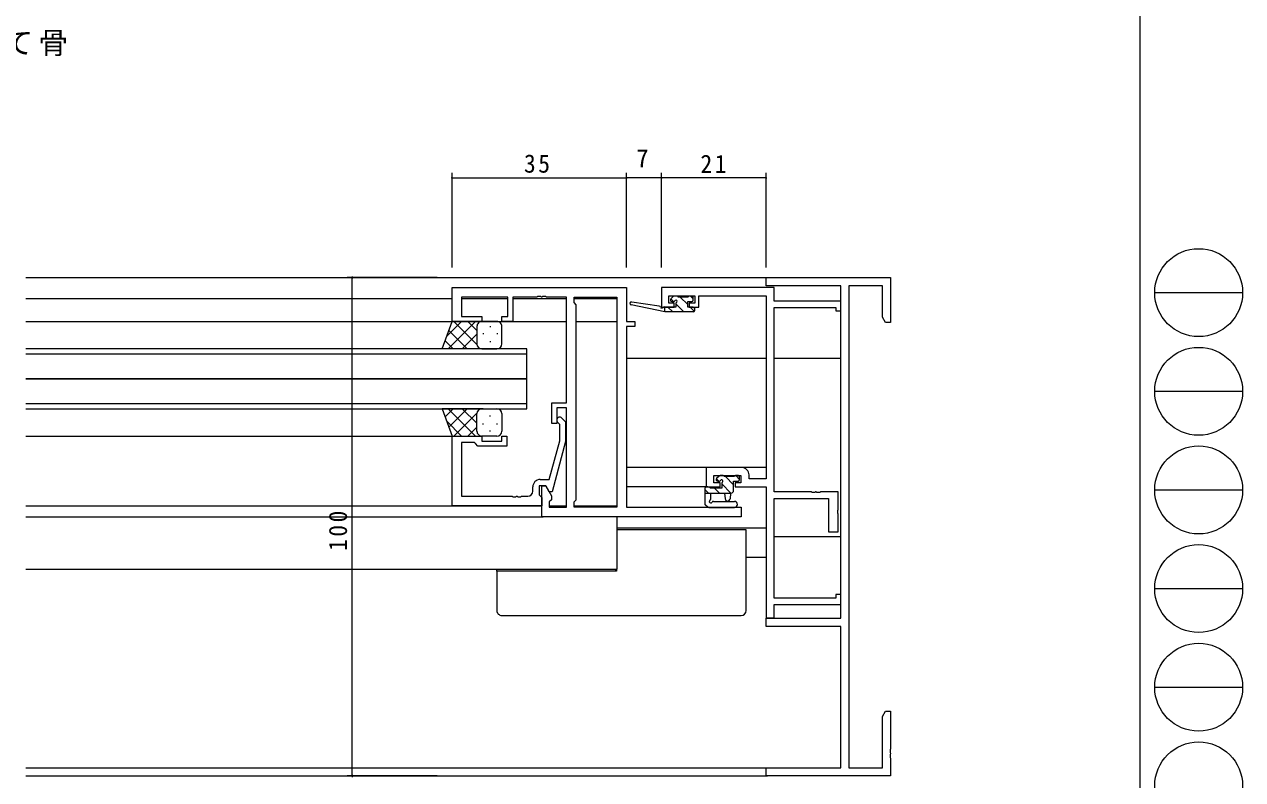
# Model space of a CAD drawing. Units: millimetres on the paper. Extents: x -420 to 373, y -297 to 267.
# Drawn here: x 128.5 to 372.9, y -171.3 to -19.8 of the extents above; entities that cross this region are included whole.
import ezdxf
from ezdxf.enums import TextEntityAlignment as Align

# ---------------------------------------------------------------- set-up
doc = ezdxf.new("R2010")
doc.units = ezdxf.units.MM
for name, color, linetype, lineweight in [('0-1_YKK_ZWAK', 7, 'Continuous', 9), ('0-3_YKK_11', 7, 'Continuous', 9), ('0-4_YKK_12', 2, 'Continuous', 9), ('0-5_YKK_13', 4, 'Continuous', 9), ('0-6_YKK_D', 6, 'Continuous', 9)]:
    doc.layers.add(name, color=color, linetype=linetype, lineweight=lineweight)
doc.layers.add('0-2_USER1', color=3, linetype='Continuous')
doc.styles.add('ＭＳ ゴシック', font='')
doc.styles.get('ＭＳ ゴシック').set_extended_font_data('MS Gothic')

msp = doc.modelspace()

# ---------------------------------------------------------------- linework, layer by layer
at = {"layer": '0-1_YKK_ZWAK'}
for p, q in [((352.3, 264.4), (352.3, -260.6)), ((355.276, -73.616), (372.916, -73.616)), ((355.276, -93.412), (372.916, -93.412)), ((355.276, -113.208), (372.916, -113.208)), ((355.276, -133.004), (372.916, -133.004)), ((355.276, -152.8), (372.916, -152.8))]:
    msp.add_line(p, q, dxfattribs=at)
for centre in [(364.096, -73.616), (364.096, -93.412), (364.096, -113.208), (364.096, -133.004), (364.096, -152.8), (364.096, -172.596)]:
    msp.add_circle(centre, 8.82, dxfattribs=at)
at = {"layer": '0-3_YKK_11'}
for p, q in [((277.3, -72.23), (277.3, -70.6)), ((277.3, -70.6), (302.3, -70.6)), ((302.3, -70.6), (302.3, -79.6)), ((214.3, -79.4), (214.3, -72.6)), ((214.3, -72.6), (249.3, -72.6)), ((249.3, -72.6), (249.3, -79.4)), ((256.3, -72.6), (256.3, -76.5)), ((278.93, -72.6), (256.3, -72.6)), ((292.3, -72.23), (277.3, -72.23)), ((278.93, -75.3), (278.93, -72.6)), ((292.3, -138.97), (292.3, -72.23)), ((300.67, -72.23), (293.93, -72.23)), ((293.93, -72.23), (293.93, -168.97)), ((300.67, -78.508), (300.67, -72.23)), ((216.23, -74.53), (216.23, -78.4)), ((225.5, -74.53), (216.23, -74.53)), ((225.5, -78.4), (225.5, -74.53)), ((237.3, -95.7), (237.3, -74.53)), ((238.8, -74.53), (247.37, -74.53)), ((247.37, -74.53), (247.37, -116.67)), ((247.37, -74.53), (247.37, -116.67)), ((263.8, -74.23), (277.3, -74.23)), ((277.3, -74.23), (277.3, -110.97)), ((292.3, -75.3), (278.93, -75.3)), ((239.23, -115.17), (239.23, -76.03)), ((256.3, -76.5), (258.9, -76.5)), ((278.93, -76.6), (291.3, -76.6)), ((278.93, -113.6), (278.93, -76.6)), ((220.3, -79.4), (214.3, -79.4)), ((216.23, -78.4), (220.3, -78.4)), ((220.3, -78.4), (220.3, -79.4)), ((224.3, -79.4), (224.3, -78.4)), ((224.3, -78.4), (225.5, -78.4)), ((226.5, -79.4), (224.3, -79.4)), ((249.3, -80.4), (249.3, -116.67)), ((234.3, -95.7), (237.3, -95.7)), ((234.3, -99.9), (234.3, -95.7)), ((237.3, -96.7), (235.3, -96.7)), ((235.3, -96.7), (235.3, -99.9)), ((237.3, -116.67), (237.3, -96.7)), ((235.3, -99.9), (234.3, -99.9)), ((235.9, -100.048), (235.476, -99.624)), ((235.9, -103.338), (235.9, -100.048)), ((236.324, -98.775), (237.1, -99.551)), ((237.1, -99.551), (237.1, -103.496)), ((214.3, -102.4), (220.3, -102.4)), ((214.3, -116.4), (214.3, -102.4)), ((216.23, -103.7), (216.23, -114.47)), ((225.3, -104.399), (219.5, -104.399)), ((233.82, -111.1), (235.9, -103.338)), ((237.1, -103.496), (234.393, -113.6)), ((272.4, -108.7), (265.3, -108.7)), ((265.3, -108.7), (265.3, -112.6)), ((232, -111.1), (233.82, -111.1)), ((232.3, -118.6), (232.3, -112.4)), ((266.8, -110.33), (272.27, -110.33)), ((266.8, -111.8), (266.8, -110.33)), ((268.1, -111.8), (266.8, -111.8)), ((268.1, -112.6), (268.1, -111.8)), ((272.27, -110.33), (272.27, -111.8)), ((216.23, -114.47), (226.342, -114.47)), ((230.5, -113.47), (230.5, -112.6)), ((232.3, -114.7), (232.3, -116.4)), ((234.23, -114.357), (234.23, -115.17)), ((265.3, -112.6), (268.1, -112.6)), ((271.1, -112.6), (277.3, -112.6)), ((277.3, -112.6), (277.3, -138.9)), ((286.342, -113.6), (278.93, -113.6)), ((291.8, -113.6), (288.258, -113.6)), ((291.8, -117.141), (291.8, -113.6)), ((232.3, -116.4), (214.3, -116.4)), ((233.8, -116.67), (237.3, -116.67)), ((247.37, -116.67), (238.8, -116.67)), ((249.3, -116.67), (272.3, -116.67)), ((272.3, -116.67), (272.3, -118.6)), ((278.93, -114.9), (289.8, -114.9)), ((278.93, -134.9), (278.93, -114.9)), ((289.8, -114.9), (289.8, -121.6)), ((272.3, -118.6), (232.3, -118.6)), ((291.3, -134.9), (278.93, -134.9)), ((278.93, -136.2), (292.3, -136.2)), ((277.3, -138.97), (292.3, -138.97)), ((292.3, -168.97), (292.3, -140.6)), ((300.67, -168.97), (300.67, -158.691)), ((302.3, -167.058), (302.3, -170.6)), ((277.3, -170.6), (277.3, -168.97)), ((277.3, -168.97), (292.3, -168.97)), ((302.3, -170.6), (277.3, -170.6)), ((293.93, -168.97), (300.67, -168.97))]:
    msp.add_line(p, q, dxfattribs=at)
for points in [[(237.3, -74.53), (233.258, -74.53), (233.075, -74.41), (232.525, -74.41), (232.342, -74.53), (232.258, -74.53), (232.075, -74.41), (231.525, -74.41), (231.342, -74.53), (226.5, -74.53), (226.5, -79.4)], [(239.23, -76.03), (238.8, -75.6), (238.8, -74.53)], [(258.9, -76.5), (258.9, -75.7), (257.8, -75.7), (257.8, -74.23), (263, -74.23), (263, -75.7), (261.9, -75.7), (261.9, -76.5), (263.8, -76.5), (263.8, -74.23)], [(291.3, -76.6), (291.3, -77.3), (292.3, -77.3), (292.3, -75.3)], [(249.3, -79.4), (251, -79.4), (251, -80.4), (249.3, -80.4)], [(302.3, -79.6), (301.3, -79.6), (300.67, -78.508)], [(220.3, -102.4), (220.3, -103.4), (224.3, -103.4), (224.3, -102.4), (225.3, -102.4), (225.3, -104.399)], [(219.5, -104.399), (219, -103.899), (218.8, -103.7), (216.23, -103.7)], [(234.393, -113.6), (233.793, -113.6), (233.1, -112.4), (231.8, -112.4), (231.8, -114.2), (232, -114.4), (232.3, -114.7)], [(232.3, -112.4), (233.1, -112.4), (234.23, -114.357)], [(272.27, -111.8), (271.1, -111.8), (271.1, -112.6)], [(277.3, -110.97), (273.9, -110.97), (273.9, -110.2)], [(226.342, -114.47), (226.525, -114.59), (227.075, -114.59), (227.258, -114.47), (227.342, -114.47), (227.525, -114.59), (228.075, -114.59), (228.258, -114.47), (229.5, -114.47)], [(288.258, -113.6), (288.075, -113.72), (287.525, -113.72), (287.342, -113.6), (287.258, -113.6), (287.075, -113.72), (286.525, -113.72), (286.342, -113.6)], [(234.23, -115.17), (233.8, -115.6), (233.8, -116.67)], [(238.8, -116.67), (238.8, -115.6), (239.23, -115.17)], [(289.8, -121.6), (291.8, -121.6), (291.8, -118.058), (291.68, -117.875), (291.68, -117.325), (291.8, -117.141)], [(292.3, -136.2), (292.3, -134.2), (291.3, -134.2), (291.3, -134.9)], [(277.3, -138.9), (278.93, -138.9), (278.93, -136.2)], [(292.3, -140.6), (277.3, -140.6), (277.3, -138.97)], [(300.67, -158.691), (301.3, -157.6), (302.3, -157.6), (302.3, -165.141), (302.18, -165.325), (302.18, -165.875), (302.3, -166.058), (302.3, -166.141), (302.18, -166.325), (302.18, -166.875), (302.3, -167.058)]]:
    msp.add_lwpolyline(points, dxfattribs=at)
for centre, radius, start, end in [((235.9, -99.2), 0.6, 44.99998, 225), ((272.4, -110.2), 1.5, 0, 89.99998), ((232, -112.6), 1.5, 90, 179.99998), ((229.5, -113.47), 1, 270, 359.99998)]:
    msp.add_arc(centre, radius, start, end, dxfattribs=at)
at = {"layer": '0-4_YKK_12'}
for p, q in [((128.8, -70.6), (277.6, -70.6)), ((128.8, -74.8), (214.3, -74.8)), ((216.232, -74.8), (225.499, -74.8)), ((226.502, -74.8), (237.299, -74.8)), ((238.802, -74.8), (247.369, -74.8)), ((128.8, -79.4), (237.3, -79.4)), ((224.6, -79.4), (226, -79.4)), ((239.23, -79.4), (247.37, -79.4)), ((229.3, -84.9), (128.8, -84.9)), ((128.8, -85.9), (229.3, -85.9)), ((277.3, -86.8), (249.3, -86.8)), ((292.3, -86.8), (278.93, -86.8)), ((229.3, -90.9), (128.8, -90.9)), ((128.8, -90.9), (229.3, -90.9)), ((229.3, -95.9), (128.8, -95.9)), ((128.8, -96.9), (229.3, -96.9)), ((128.8, -102.4), (214.6, -102.4)), ((224.6, -102.4), (225, -102.4)), ((277.3, -108.7), (249.3, -108.7)), ((265.6, -112.6), (249.3, -112.6)), ((128.8, -116.4), (232.3, -116.4)), ((233.802, -116.4), (237.299, -116.4)), ((238.802, -116.4), (247.369, -116.4)), ((128.8, -118.6), (232.6, -118.6)), ((247.37, -118.6), (247.37, -129.1)), ((277.3, -120.9), (247.37, -120.9)), ((292.3, -122.6), (278.93, -122.6)), ((277.3, -126.778), (273.3, -126.778)), ((128.8, -129.1), (247.37, -129.1)), ((128.8, -168.97), (277.6, -168.97)), ((128.8, -170.6), (277.6, -170.6))]:
    msp.add_line(p, q, dxfattribs=at)
msp.add_lwpolyline([(229.3, -96.9), (229.3, -90.9), (229.3, -84.9)], dxfattribs=at)
at = {"layer": '0-5_YKK_13'}
for p, q in [((255.888, -76.326), (250.346, -75.503)), ((258.688, -74.387), (258.188, -74.887)), ((258.205, -74.87), (258.734, -75.4)), ((258.4, -75.4), (258.739, -75.4)), ((259.5, -74.3), (258.9, -74.3)), ((261.7, -74.5), (259.7, -74.5)), ((260.079, -74.5), (261.6, -76.02)), ((261.6, -75.4), (262.4, -75.4)), ((261.6, -76.5), (261.6, -75.4)), ((262.4, -74.3), (261.9, -74.3)), ((262.124, -74.3), (262.7, -74.875)), ((262.7, -75.1), (262.7, -74.6)), ((257.002, -77.5), (250.241, -76.093)), ((257.002, -76.5), (256.915, -76.485)), ((257.002, -77.5), (257.002, -76.5)), ((259.2, -76.5), (257.002, -76.5)), ((262.7, -77.5), (257.002, -77.5)), ((257.589, -76.5), (258.589, -77.5)), ((259.2, -75.861), (259.2, -76.5)), ((259.2, -75.865), (260.834, -77.5)), ((262.7, -76.5), (261.6, -76.5)), ((262.079, -76.5), (262.948, -77.368)), ((263, -77.2), (263, -76.8)), ((212.336, -84.9), (214.3, -79.4)), ((216.203, -79.4), (213.243, -82.36)), ((219.032, -79.4), (213.532, -84.9)), ((214.3, -79.4), (220.3, -79.4)), ((219.3, -84.02), (214.68, -79.4)), ((219.3, -81.191), (217.508, -79.4)), ((219.3, -80.4), (219.3, -84)), ((223.3, -79.4), (220.3, -79.4)), ((221.937, -80.32), (221.937, -80.52)), ((224.3, -83.9), (224.3, -80.4)), ((217.351, -84.9), (213.656, -81.204)), ((219.3, -81.96), (216.36, -84.9)), ((219.3, -80.8), (219.3, -84)), ((220.522, -81.735), (220.522, -81.935)), ((223.352, -81.735), (223.352, -81.935)), ((220.521, -84.9), (212.336, -84.9)), ((214.523, -84.9), (212.911, -83.288)), ((220.3, -84.9), (223.3, -84.9)), ((221.937, -83.35), (221.937, -83.55)), ((220.522, -96.9), (212.336, -96.9)), ((212.336, -96.9), (214.3, -102.4)), ((214.523, -96.9), (212.911, -98.511)), ((219.032, -102.4), (213.532, -96.9)), ((217.351, -96.9), (213.656, -100.595)), ((219.3, -99.839), (216.36, -96.9)), ((220.3, -96.9), (223.3, -96.9)), ((216.203, -102.4), (213.243, -99.439)), ((219.3, -97.779), (214.68, -102.4)), ((219.3, -101), (219.3, -97.8)), ((219.3, -101.4), (219.3, -97.8)), ((220.522, -100.065), (220.522, -99.865)), ((221.937, -98.45), (221.937, -98.25)), ((223.352, -100.065), (223.352, -99.865)), ((224.3, -97.899), (224.3, -101.4)), ((214.3, -102.4), (220.3, -102.4)), ((219.3, -100.608), (217.508, -102.4)), ((223.3, -102.4), (220.3, -102.4)), ((221.937, -101.48), (221.937, -101.28)), ((267.353, -110.959), (267.824, -111.43)), ((267.888, -110.417), (267.388, -110.917)), ((267.6, -111.43), (267.939, -111.43)), ((268.7, -110.33), (268.1, -110.33)), ((268.4, -111.891), (268.4, -112.83)), ((268.4, -112.006), (270.224, -113.83)), ((271, -110.53), (268.9, -110.53)), ((269.169, -110.53), (270.8, -112.161)), ((270.8, -111.43), (271.7, -111.43)), ((270.8, -113.33), (270.8, -111.43)), ((271.7, -110.33), (271.2, -110.33)), ((271.214, -110.33), (272, -111.116)), ((272, -111.13), (272, -110.63)), ((265, -112.93), (265, -115.892)), ((265, -113.096), (265.733, -113.83)), ((265, -113.83), (270.3, -113.83)), ((265.9, -112.63), (265.3, -112.63)), ((268.4, -112.83), (266.1, -112.83)), ((266.2, -115.01), (266.2, -113.83)), ((266.979, -112.83), (267.979, -113.83)), ((269, -113.83), (269.102, -114.974)), ((270.2, -113.83), (270.098, -114.974)), ((265.615, -116.632), (265.184, -116.28)), ((265.805, -116.7), (270.984, -116.7)), ((266.736, -115.5), (270.984, -115.5)), ((272.3, -121.2), (247.37, -121.2)), ((273.3, -121.2), (272.3, -121.2)), ((273.3, -137.4), (273.3, -121.2)), ((223.3, -129.5), (223.3, -137.4)), ((247.3, -129.5), (224.3, -129.5)), ((247.3, -129.1), (247.3, -129.5)), ((224.3, -138.4), (272.3, -138.4))]:
    msp.add_line(p, q, dxfattribs=at)
for points in [[(224.3, -129.5), (223.3, -129.5), (223.3, -129.1)], [(247.203, -129.5), (247.179, -129.399), (247.155, -129.1)]]:
    msp.add_lwpolyline(points, dxfattribs=at)
for centre, radius, start, end in [((250.302, -75.8), 0.3, 81.55064, 258.25018), ((258.4, -75.1), 0.3, 134.99998, 269.99998), ((258.9, -74.6), 0.3, 89.99998, 134.99998), ((258.739, -75.1), 0.3, 269.99998, 326.94426), ((259.2, -75.4), 0.25, 303.05573, 146.94426), ((259.5, -75.861), 0.3, 123.05573, 179.99998), ((259.5, -74.5), 0.2, 359.99998, 89.99998), ((261.9, -74.5), 0.2, 89.99998, 179.99998), ((262.4, -74.6), 0.3, 359.99998, 89.99998), ((262.4, -75.1), 0.3, 269.99998, 359.99998), ((255.844, -76.623), 0.3, 21.55064, 81.55064), ((256.402, -76.402), 0.3, 201.55064, 320.80246), ((256.867, -76.782), 0.3, 80.80246, 140.80246), ((262.7, -76.8), 0.3, 359.99998, 89.99998), ((262.7, -77.2), 0.3, 269.99998, 359.99998), ((220.3, -80.4), 1, 89.99841, 179.99841), ((220.3, -80.4), 1, 89.99841, 179.99841), ((223.3, -80.4), 1, 359.99841, 89.99841), ((220.3, -83.9), 1, 179.99841, 269.99841), ((223.3, -83.9), 1, 269.99841, 359.99841), ((220.3, -97.9), 1, 89.99998, 179.99998), ((223.3, -97.9), 1, 359.99998, 89.99998), ((220.3, -101.4), 1, 179.99998, 269.99998), ((220.3, -101.4), 1, 179.99998, 269.99998), ((223.3, -101.4), 1, 269.99998, 359.99998), ((267.6, -111.13), 0.3, 135, 269.99998), ((268.1, -110.63), 0.3, 89.99998, 134.99998), ((267.939, -111.13), 0.3, 269.99998, 326.94426), ((268.4, -111.43), 0.25, 303.05573, 146.94426), ((268.7, -111.891), 0.3, 123.05573, 179.99998), ((268.7, -110.53), 0.2, 359.99998, 89.99998), ((271.2, -110.53), 0.2, 89.99998, 179.99998), ((271.7, -110.63), 0.3, 359.99998, 89.99998), ((271.7, -111.13), 0.3, 269.99998, 359.99998), ((265.3, -112.93), 0.3, 89.99998, 179.99998), ((265.9, -112.83), 0.2, 359.99998, 89.99998), ((270.3, -113.33), 0.5, 269.99998, 359.99998), ((265.5, -115.892), 0.5, 179.99998, 230.76546), ((265.805, -116.4), 0.3, 230.76546, 269.99998), ((266.2, -115.53), 0.3, 120, 333.2563), ((265.9, -115.01), 0.3, 300, 359.99998), ((266.736, -115.8), 0.3, 89.99998, 153.2563), ((269.6, -114.93), 0.5, 185.09206, 354.90793), ((270.984, -116.1), 0.6, 269.99998, 89.99998), ((224.3, -137.4), 1, 179.99998, 269.99998), ((272.3, -137.4), 1, 269.99998, 359.99998)]:
    msp.add_arc(centre, radius, start, end, dxfattribs=at)
at = {"layer": '0-6_YKK_D'}
for p, q in [((214.3, -68.6), (214.3, -49.6)), ((214.3, -50.6), (249.3, -50.6)), ((249.3, -68.6), (249.3, -49.6)), ((249.3, -68.6), (249.3, -49.6)), ((256.3, -50.6), (249.3, -50.6)), ((256.3, -68.6), (256.3, -49.6)), ((256.3, -68.6), (256.3, -49.6)), ((277.3, -50.6), (256.3, -50.6)), ((277.3, -68.6), (277.3, -49.6)), ((211.3, -70.6), (193.3, -70.6)), ((194.3, -170.6), (194.3, -70.6)), ((211.3, -170.6), (193.3, -170.6))]:
    msp.add_line(p, q, dxfattribs=at)
for centre, start, end in [((214.3, -50.6), 0, 180), ((214.3, -50.6), 180, 0), ((249.3, -50.6), 0, 180), ((249.3, -50.6), 0, 180), ((249.3, -50.6), 180, 0), ((249.3, -50.6), 180, 0), ((256.3, -50.6), 0, 180), ((256.3, -50.6), 0, 180), ((256.3, -50.6), 180, 0), ((256.3, -50.6), 180, 0), ((277.3, -50.6), 0, 180), ((277.3, -50.6), 180, 0), ((194.3, -70.6), 90, 270), ((194.3, -70.6), 270, 90), ((194.3, -170.6), 90, 270), ((194.3, -170.6), 270, 90)]:
    msp.add_arc(centre, 0.106, start, end, dxfattribs=at)

# ---------------------------------------------------------------- texts
at = {"layer": '0-2_USER1', "insert": (117.277, -26.146), "char_height": 4.399, "attachment_point": 7, "style": 'ＭＳ ゴシック'}
msp.add_mtext('\\T1.17;たて骨', dxfattribs=at)
at = {"layer": '0-6_YKK_D', "color": 3, "style": 'ＭＳ ゴシック'}
msp.add_text('7', height=3.666, dxfattribs=at).set_placement((251.253, -49.6), align=Align.BOTTOM_LEFT)
at = {"layer": '0-6_YKK_D', "color": 3, "char_height": 3.666, "attachment_point": 7, "style": 'ＭＳ ゴシック'}
for s, insert in [('\\T1.21;\\W0.95;35', (228.73, -49.6)), ('\\T1.21;\\W0.95;21', (264.144, -49.6))]:
    msp.add_mtext(s, dxfattribs=dict(at, insert=insert))
at = {"layer": '0-6_YKK_D', "color": 3, "insert": (193.3, -125.461), "char_height": 3.666, "attachment_point": 7, "rotation": 90, "style": 'ＭＳ ゴシック'}
msp.add_mtext('\\T1.21;\\W0.95;100', dxfattribs=at)

doc.saveas('drawing.dxf')
